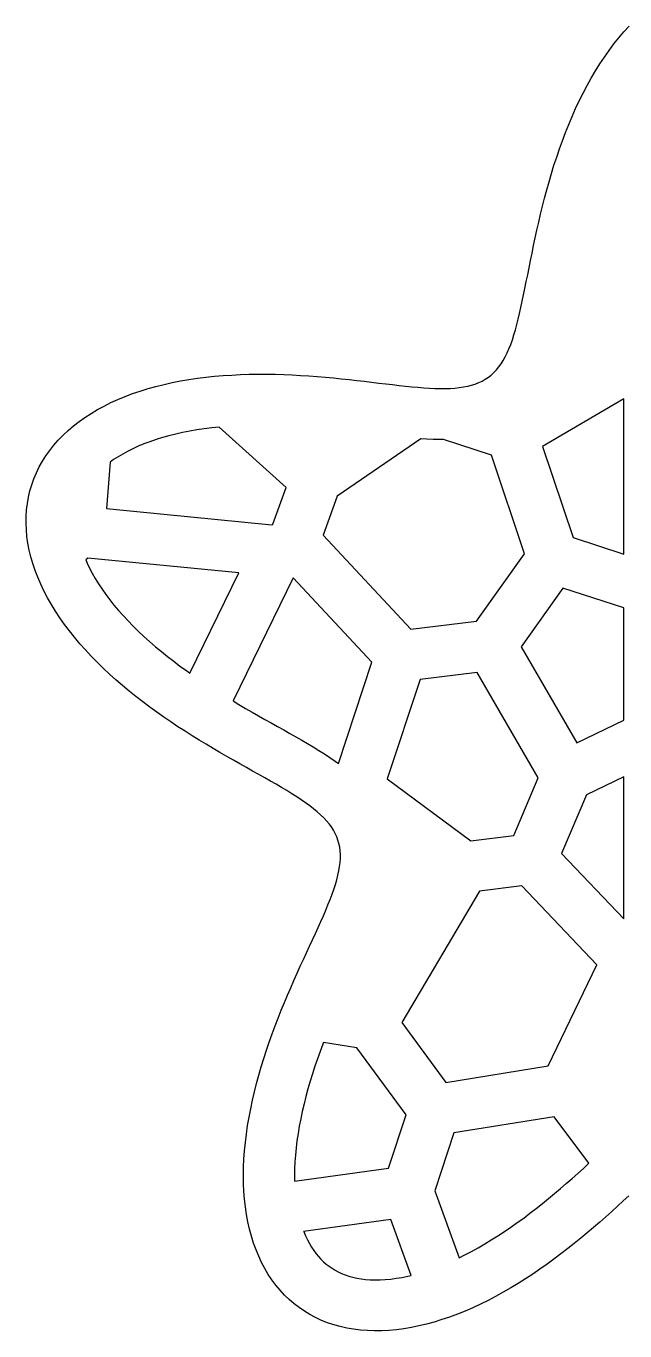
# Model space of a CAD drawing. Header units: millimetres. Extents: x 0 to 450, y -234 to 0.
# Drawn here: x 293.6 to 324.1, y -231 to -164.5 of the extents above; entities that cross this region are included whole.
import ezdxf

# ---------------------------------------------------------------- set-up
doc = ezdxf.new("R2010")
doc.units = ezdxf.units.MM
doc.layers.add('CUT', color=1, linetype='Continuous')

msp = doc.modelspace()

# ---------------------------------------------------------------- linework, layer by layer
at = {"layer": 'CUT'}
msp.add_lwpolyline([(324.296, -224.145), (324.013, -224.404), (323.724, -224.668), (323.428, -224.935), (323.125, -225.204), (322.816, -225.476), (322.501, -225.748), (322.179, -226.02), (321.851, -226.293), (321.517, -226.564), (321.178, -226.833), (320.832, -227.1), (320.481, -227.363), (320.125, -227.622), (319.763, -227.877), (319.397, -228.126), (319.027, -228.369), (318.652, -228.605), (318.274, -228.833), (317.893, -229.053), (317.508, -229.265), (317.121, -229.467), (316.732, -229.659), (316.342, -229.841), (315.95, -230.011), (315.557, -230.17), (315.164, -230.316), (314.772, -230.45), (314.38, -230.571), (313.989, -230.678), (313.6, -230.772), (313.214, -230.851), (312.83, -230.916), (312.45, -230.966), (312.073, -231.001), (311.701, -231.02), (311.334, -231.024), (310.972, -231.012), (310.616, -230.985), (310.267, -230.942), (309.924, -230.882), (309.589, -230.807), (309.262, -230.716), (308.944, -230.609), (308.634, -230.486), (308.334, -230.347), (308.043, -230.193), (307.762, -230.023), (307.492, -229.838), (307.233, -229.638), (306.985, -229.424), (306.748, -229.195), (306.524, -228.952), (306.311, -228.696), (306.111, -228.426), (305.923, -228.143), (305.748, -227.848), (305.585, -227.54), (305.436, -227.222), (305.3, -226.892), (305.177, -226.551), (305.067, -226.201), (304.971, -225.841), (304.888, -225.472), (304.818, -225.095), (304.761, -224.71), (304.717, -224.318), (304.685, -223.919), (304.667, -223.514), (304.661, -223.104), (304.667, -222.689), (304.685, -222.27), (304.714, -221.848), (304.755, -221.423), (304.807, -220.995), (304.87, -220.566), (304.942, -220.135), (305.025, -219.704), (305.116, -219.273), (305.217, -218.843), (305.325, -218.414), (305.442, -217.987), (305.566, -217.562), (305.696, -217.139), (305.832, -216.72), (305.974, -216.305), (306.121, -215.894), (306.272, -215.487), (306.427, -215.086), (306.584, -214.69), (306.744, -214.3), (306.906, -213.916), (307.068, -213.538), (307.231, -213.167), (307.393, -212.803), (307.555, -212.447), (307.714, -212.098), (307.872, -211.756), (308.026, -211.422), (308.176, -211.096), (308.322, -210.779), (308.463, -210.469), (308.599, -210.167), (308.728, -209.874), (308.85, -209.588), (308.965, -209.311), (309.072, -209.042), (309.171, -208.78), (309.26, -208.527), (309.34, -208.281), (309.41, -208.042), (309.469, -207.811), (309.518, -207.587), (309.555, -207.37), (309.58, -207.159), (309.594, -206.955), (309.595, -206.757), (309.584, -206.565), (309.56, -206.378), (309.523, -206.196), (309.473, -206.018), (309.409, -205.845), (309.332, -205.676), (309.242, -205.511), (309.138, -205.349), (309.02, -205.189), (308.889, -205.032), (308.745, -204.877), (308.587, -204.723), (308.416, -204.57), (308.232, -204.418), (308.036, -204.266), (307.826, -204.114), (307.605, -203.962), (307.372, -203.808), (307.127, -203.653), (306.871, -203.496), (306.604, -203.337), (306.327, -203.176), (306.04, -203.011), (305.744, -202.843), (305.439, -202.672), (305.126, -202.497), (304.805, -202.318), (304.477, -202.134), (304.143, -201.945), (303.802, -201.751), (303.457, -201.552), (303.107, -201.348), (302.754, -201.138), (302.398, -200.922), (302.039, -200.7), (301.679, -200.473), (301.318, -200.239), (300.957, -199.999), (300.596, -199.753), (300.237, -199.5), (299.881, -199.241), (299.527, -198.976), (299.177, -198.705), (298.832, -198.428), (298.491, -198.145), (298.157, -197.856), (297.83, -197.561), (297.51, -197.261), (297.198, -196.955), (296.895, -196.644), (296.602, -196.329), (296.319, -196.009), (296.046, -195.685), (295.786, -195.356), (295.537, -195.024), (295.301, -194.689), (295.078, -194.35), (294.869, -194.01), (294.674, -193.666), (294.494, -193.321), (294.329, -192.975), (294.179, -192.628), (294.046, -192.28), (293.929, -191.932), (293.828, -191.584), (293.744, -191.237), (293.677, -190.892), (293.628, -190.548), (293.596, -190.206), (293.582, -189.867), (293.585, -189.531), (293.607, -189.198), (293.646, -188.869), (293.703, -188.545), (293.777, -188.226), (293.87, -187.912), (293.979, -187.604), (294.107, -187.301), (294.251, -187.006), (294.413, -186.717), (294.591, -186.435), (294.786, -186.161), (294.997, -185.895), (295.223, -185.638), (295.466, -185.388), (295.723, -185.148), (295.994, -184.916), (296.28, -184.694), (296.58, -184.482), (296.892, -184.279), (297.217, -184.086), (297.554, -183.902), (297.903, -183.729), (298.262, -183.566), (298.632, -183.413), (299.011, -183.27), (299.399, -183.138), (299.795, -183.016), (300.199, -182.903), (300.61, -182.801), (301.027, -182.708), (301.45, -182.625), (301.878, -182.552), (302.31, -182.488), (302.745, -182.433), (303.183, -182.387), (303.623, -182.35), (304.065, -182.321), (304.507, -182.3), (304.95, -182.286), (305.392, -182.279), (305.832, -182.28), (306.271, -182.286), (306.708, -182.299), (307.141, -182.317), (307.57, -182.34), (307.996, -182.368), (308.416, -182.399), (308.831, -182.434), (309.241, -182.472), (309.644, -182.512), (310.04, -182.554), (310.429, -182.597), (310.81, -182.641), (311.184, -182.685), (311.549, -182.728), (311.905, -182.771), (312.253, -182.812), (312.591, -182.85), (312.92, -182.886), (313.239, -182.918), (313.548, -182.946), (313.847, -182.97), (314.136, -182.988), (314.416, -183.001), (314.684, -183.008), (314.943, -183.008), (315.191, -183), (315.429, -182.985), (315.657, -182.962), (315.875, -182.931), (316.084, -182.89), (316.282, -182.84), (316.471, -182.78), (316.65, -182.71), (316.821, -182.629), (316.982, -182.537), (317.136, -182.435), (317.28, -182.321), (317.417, -182.195), (317.547, -182.058), (317.669, -181.909), (317.784, -181.748), (317.893, -181.575), (317.997, -181.39), (318.094, -181.192), (318.186, -180.982), (318.274, -180.76), (318.358, -180.526), (318.438, -180.281), (318.514, -180.023), (318.588, -179.753), (318.66, -179.473), (318.73, -179.181), (318.799, -178.878), (318.867, -178.565), (318.935, -178.241), (319.003, -177.907), (319.071, -177.564), (319.141, -177.212), (319.213, -176.852), (319.286, -176.483), (319.362, -176.107), (319.442, -175.723), (319.524, -175.333), (319.61, -174.938), (319.701, -174.537), (319.796, -174.131), (319.896, -173.721), (320.001, -173.308), (320.112, -172.893), (320.229, -172.475), (320.352, -172.056), (320.481, -171.637), (320.617, -171.218), (320.76, -170.8), (320.909, -170.383), (321.066, -169.969), (321.23, -169.558), (321.402, -169.151), (321.581, -168.748), (321.768, -168.351), (321.962, -167.96), (322.164, -167.576), (322.373, -167.2), (322.59, -166.831), (322.815, -166.472), (323.046, -166.123), (323.285, -165.784), (323.531, -165.455), (323.784, -165.139), (324.044, -164.835), (324.31, -164.543)], dxfattribs=at)
for points in [[(319.888, -185.964), (321.45, -190.608), (324.034, -191.45), (324.034, -183.531), (319.888, -185.964)], [(298.041, -186.633), (297.867, -186.757), (297.673, -189.129), (306.104, -189.95), (306.161, -189.915), (306.828, -188.047), (303.423, -184.977), (303.043, -185.016), (302.663, -185.064), (302.288, -185.12), (301.92, -185.183), (301.559, -185.254), (301.206, -185.332), (300.862, -185.418), (300.527, -185.511), (300.203, -185.611), (299.889, -185.718), (299.587, -185.832), (299.297, -185.952), (299.019, -186.078), (298.754, -186.21), (298.503, -186.346), (298.265, -186.487), (298.041, -186.633)], [(314.323, -185.599), (313.994, -185.584), (313.697, -185.565), (309.428, -188.497), (308.719, -190.483), (313.181, -195.265), (316.538, -194.867), (318.983, -191.429), (317.294, -186.41), (314.847, -185.608), (314.652, -185.608), (314.323, -185.599)], [(301.749, -197.384), (301.926, -197.509), (304.416, -192.398), (296.73, -191.65), (296.63, -191.744), (296.697, -191.902), (296.821, -192.16), (296.957, -192.422), (297.108, -192.688), (297.272, -192.955), (297.45, -193.225), (297.641, -193.496), (297.844, -193.768), (298.06, -194.04), (298.288, -194.311), (298.528, -194.582), (298.778, -194.851), (299.039, -195.119), (299.31, -195.384), (299.589, -195.646), (299.878, -195.906), (300.174, -196.162), (300.477, -196.415), (300.787, -196.663), (301.103, -196.908), (301.424, -197.148), (301.749, -197.384)], [(308.782, -201.624), (309.058, -201.805), (309.329, -201.992), (309.495, -202.113), (311.204, -196.956), (307.185, -192.65), (304.126, -198.929), (304.428, -199.108), (304.762, -199.304), (305.095, -199.495), (305.425, -199.683), (305.752, -199.868), (306.075, -200.049), (306.395, -200.228), (306.71, -200.404), (307.021, -200.579), (307.327, -200.752), (307.628, -200.925), (307.924, -201.097), (308.215, -201.271), (308.501, -201.446), (308.782, -201.624)], [(321.643, -201.063), (324.034, -199.9), (324.034, -194.185), (320.932, -193.174), (318.808, -196.163), (321.643, -201.063)], [(318.429, -205.777), (319.674, -202.851), (316.567, -197.482), (313.654, -197.827), (311.972, -202.903), (316.24, -206.06), (318.429, -205.777)], [(320.865, -206.695), (324.034, -210.034), (324.034, -202.791), (322.13, -203.718), (320.865, -206.695)], [(314.962, -218.368), (320.178, -217.524), (322.668, -212.371), (318.846, -208.345), (316.683, -208.624), (312.72, -215.319), (314.962, -218.368)], [(307.265, -223.39), (312.054, -222.733), (312.943, -220.01), (310.431, -216.596), (308.736, -216.325), (308.704, -216.408), (308.564, -216.784), (308.429, -217.163), (308.299, -217.543), (308.174, -217.925), (308.056, -218.308), (307.945, -218.692), (307.84, -219.075), (307.743, -219.458), (307.654, -219.839), (307.573, -220.219), (307.501, -220.596), (307.438, -220.969), (307.384, -221.339), (307.34, -221.704), (307.306, -222.063), (307.281, -222.417), (307.266, -222.764), (307.261, -223.104), (307.265, -223.39)], [(322.258, -222.486), (322.259, -222.485), (320.484, -220.109), (315.376, -220.935), (314.411, -223.889), (315.642, -227.298), (315.944, -227.149), (316.28, -226.973), (316.616, -226.788), (316.952, -226.594), (317.287, -226.392), (317.621, -226.181), (317.953, -225.964), (318.283, -225.739), (318.611, -225.508), (318.936, -225.272), (319.258, -225.03), (319.576, -224.785), (319.891, -224.535), (320.202, -224.283), (320.508, -224.028), (320.811, -223.772), (321.109, -223.515), (321.403, -223.257), (321.692, -222.999), (321.977, -222.742), (322.258, -222.486)], [(312.736, -228.295), (313.035, -228.234), (313.202, -228.194), (312.172, -225.342), (307.725, -225.951), (307.726, -225.954), (307.817, -226.174), (307.914, -226.382), (308.017, -226.577), (308.125, -226.76), (308.239, -226.931), (308.357, -227.09), (308.48, -227.238), (308.608, -227.376), (308.74, -227.505), (308.878, -227.624), (309.021, -227.734), (309.17, -227.836), (309.326, -227.93), (309.489, -228.016), (309.659, -228.095), (309.839, -228.166), (310.027, -228.23), (310.224, -228.285), (310.432, -228.331), (310.649, -228.369), (310.877, -228.397), (311.114, -228.416), (311.362, -228.424), (311.619, -228.421), (311.885, -228.407), (312.161, -228.382), (312.444, -228.344), (312.736, -228.295)]]:
    msp.add_lwpolyline(points, close=True, dxfattribs=at)

doc.saveas('drawing.dxf')
